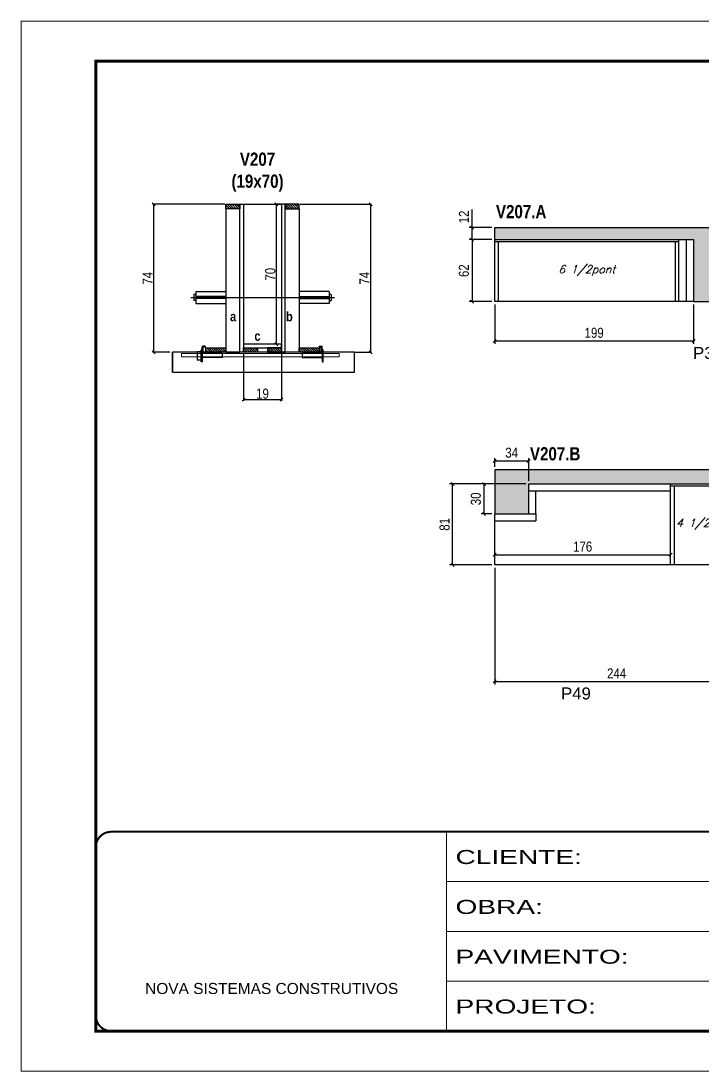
# Model space of a CAD drawing. Extents: x 3309 to 9590, y -2522 to 15424.
# Drawn here: x 4894 to 5576, y 4369 to 5419 of the extents above; entities that cross this region are included whole.
import ezdxf

# ---------------------------------------------------------------- set-up
doc = ezdxf.new("R2010")
doc.units = 0
for name, pattern in [('CONTINUO', [0]), ('DASHED', [0.75, 0.5, -0.25]), ('HIDDEN', [0.375, 0.25, -0.125])]:
    doc.linetypes.add(name, pattern=pattern)
for name, color, linetype in [('5', 5, 'Continuous'), ('barrote', 251, 'Continuous'), ('COTA', 241, 'Continuous'), ('detalhes', 4, 'Continuous'), ('NOMENCLATURA', 7, 'Continuous'), ('Painéis', 200, 'Continuous'), ('presilha', 1, 'Continuous'), ('SARR_2.2x10', 60, 'Continuous'), ('SARR_2.2x7', 40, 'Continuous'), ('SARR_3.5x7', 81, 'Continuous'), ('TENSOR', 3, 'Continuous'), ('texto', 7, 'Continuous')]:
    doc.layers.add(name, color=color, linetype=linetype)
for name, color, linetype, lineweight in [('CONCRETO', 251, 'Continuous', 25), ('Folhas', 255, 'Continuous', 9), ('SARRAFO DE PRESSAO', 251, 'DASHED', 9), ('SCO-___-LAJ', 2, 'Continuous', 0)]:
    doc.layers.add(name, color=color, linetype=linetype, lineweight=lineweight)
doc.styles.add('ARIAL', font='arial.ttf')
doc.styles.add('COTA TECNICA', font='techl___.ttf', dxfattribs={"height": 10})
doc.styles.add('COTA TECNICA 2X', font='techl___.ttf', dxfattribs={"height": 10})
doc.styles.add('Romans', font='romans.shx')
doc.styles.get("Standard").update_dxf_attribs({"font": 'arial.ttf'})
doc.styles.add('TECNICA', font='techb___.ttf', dxfattribs={"height": 10})
doc.styles.add('Tecnologia', font='')
doc.styles.get('Tecnologia').set_extended_font_data('Forgotten Futurist')
doc.dimstyles.new('PAINEL', dxfattribs={"dimtxt": 10, "dimasz": 3, "dimexe": 3, "dimexo": 3, "dimgap": 3, "dimtad": 1, "dimdec": 1, "dimzin": 12, "dimdsep": 46, "dimtxsty": 'COTA TECNICA', "dimblk1": 'OBLIQUE', "dimblk2": 'OBLIQUE', "dimsah": 1, "dimcen": 0.9, "dimclrd": 4, "dimclre": 4, "dimclrt": 240, "dimadec": 1, "dimazin": 3, "dimtfac": 1, "dimtdec": 1, "dimtmove": 0, "dimatfit": 3, "dimfxl": 1, "dimtolj": 1, "dimtzin": 12, "dimarcsym": 0})
doc.dimstyles.new('SECAO', dxfattribs={"dimscale": 0.333333, "dimtxt": 5, "dimasz": 9, "dimexe": 3, "dimexo": 3, "dimgap": 3, "dimtad": 1, "dimdec": 1, "dimlfac": 0.5, "dimzin": 12, "dimdsep": 46, "dimtxsty": 'COTA TECNICA 2X', "dimblk1": 'OBLIQUE', "dimblk2": 'OBLIQUE', "dimsah": 1, "dimcen": 0.9, "dimclrd": 4, "dimclre": 4, "dimclrt": 240, "dimadec": 1, "dimazin": 3, "dimtfac": 1, "dimtdec": 1, "dimtmove": 0, "dimatfit": 3, "dimfxl": 1, "dimtolj": 1, "dimtzin": 12, "dimarcsym": 0})
pattern_1 = [(135, (38352.5573, -118424.1891), (-1.122532015, -1.122532015), [])]
pattern_2 = [(50, (0, -25.3623), (5.46554, -0.4781726), [0.5715, -6.2865]), (355, (0, -25.3623), (-1.0573026, 5.7317054), [0.4572, -5.0292175]), (100.451445, (0.4555, -25.402), (4.4082374, 5.2535326), [0.4857003, -5.3427073]), (46.1842, (0, -23.838), (8.132371, -1.26127), [0.85725, -9.42975]), (96.63556, (0.678, -23.943), (7.122124, 7.422784), [0.728551, -8.014068]), (351.18415, (0, -23.838), (7.122124, 7.422784), [0.685799, -7.543792]), (21, (0.762, -24.2193), (4.5484317, -3.067956), [0.5715, -6.2865]), (326, (0.762, -24.2193), (1.854061, 5.525639), [0.4572, -5.0292]), (71.451445, (1.141, -24.475), (6.4024926, 2.457683), [0.4857003, -5.342698]), (37.5, (0, -25.3623), (0.0926581, 2.53665117), [0, -4.96824, 0, -5.1054, 0, -5.04825]), (7.5, (0, -25.3623), (2.0045899, 3.0054172), [0, -2.91084, 0, -4.85394, 0, -1.92405]), (327.5, (-1.6993, -25.3623), (4.06771786, -0.1718623), [0, -1.905, 0, -5.9436, 0, -7.8867]), (317.5, (-2.4613, -25.3623), (4.4438754, 0.7627947), [0, -2.4765, 0, -3.94716, 0, -5.6007])]

# ---------------------------------------------------------------- blocks, each defined once
blk = doc.blocks.new('9999999999')
at = {"color": 30, "linetype": 'CONTINUO'}
for p, q in [((98564.6, 34230.2), (98564.6, 34429.4)), ((98564.6, 34379.6), (99584, 34379.6)), ((98564.6, 34329.8), (99488, 34329.8)), ((98564.6, 34280), (99488, 34280))]:
    blk.add_line(p, q, dxfattribs=at)
at = {"color": 30, "linetype": 'CONTINUO', "const_width": 2}
blk.add_lwpolyline([(99584, 34230.2), (99584, 34414.4, 0.414214), (99569, 34429.4), (98229, 34429.4, 0.414214), (98214, 34414.4), (98214, 34245.2, 0.414214), (98229, 34230.2), (99584, 34230.2)], format="xyb", dxfattribs=at)
at = {"layer": 'Folhas'}
blk.add_lwpolyline([(98139, 34190.2), (99624, 34190.2), (99624, 35240.2), (98139, 35240.2)], close=True, dxfattribs=at)
at = {"layer": 'Folhas', "color": 30, "const_width": 3}
blk.add_lwpolyline([(98214, 34230.2), (99584, 34230.2), (99584, 35200.2), (98214, 35200.2)], close=True, dxfattribs=at)
at = {"color": 7, "linetype": 'Continuous', "ltscale": 5, "style": 'ARIAL'}
blk.add_text('NOVA SISTEMAS CONSTRUTIVOS', height=11.059, dxfattribs=at).set_placement((98263.2, 34267.2))
at = {"layer": 'Folhas', "color": 7, "style": 'Tecnologia', "width": 1.5}
for s, p in [('CLIENTE:', (98573.7, 34397.2)), ('OBRA:', (98573.7, 34347.3)), ('PAVIMENTO:', (98573.7, 34297.5)), ('PROJETO:', (98573.7, 34247.7))]:
    blk.add_text(s, height=14, dxfattribs=at).set_placement(p)
blk = doc.blocks.new('_Oblique')
at = {"color": 0, "linetype": 'ByBlock', "lineweight": -2}
blk.add_line((-0.5, -0.5), (0.5, 0.5), dxfattribs=at)
blk = doc.blocks.new('*D1072')
at = {"layer": 'COTA', "color": 4, "lineweight": -2, "transparency": 16777216}
for p, q in [((5117, 5087), (5117, 5039.5)), ((5155, 5087), (5155, 5039.5)), ((5155, 5040.5), (5117, 5040.5))]:
    blk.add_line(p, q, dxfattribs=at)
at = {"layer": 'Defpoints', "color": 0, "transparency": 16777216}
for p in [(5117, 5088), (5155, 5088), (5117, 5040.5)]:
    blk.add_point(p, dxfattribs=at)
at = {"layer": 'COTA', "color": 4, "lineweight": -2, "transparency": 16777216, "xscale": 3, "yscale": 3, "zscale": 3, "rotation": 180}
blk.add_blockref('_Oblique', (5117, 5040.5), dxfattribs=at)
at = {"layer": 'COTA', "color": 4, "lineweight": -2, "transparency": 16777216, "xscale": 3, "yscale": 3, "zscale": 3}
blk.add_blockref('_Oblique', (5155, 5040.5), dxfattribs=at)
at = {"layer": 'COTA', "color": 240, "transparency": 16777216, "insert": (5136, 5046.6), "char_height": 10, "attachment_point": 5, "style": 'COTA TECNICA 2X'}
blk.add_mtext('\\A1;19', dxfattribs=at)
blk = doc.blocks.new('PRESILHA METÁLICA 1')
at = {"layer": 'presilha'}
for p, q in [((7.5, 10.6), (7.5, 19.9)), ((12, 21), (8.6, 21)), ((9, 11.6), (9, 18.9)), ((12, 19.5), (9.6, 19.5)), ((12, 21), (12, 19.5)), ((0, 13), (6, 13)), ((0, 13), (0, 0)), ((6, 0), (0, 0)), ((6, 15.5), (7.5, 15.5)), ((6, -2.5), (6, 15.5)), ((6, 13), (6, 0)), ((7.5, 15.5), (7.5, -2.5)), ((37.5, 4.1), (7.5, 4.1)), ((37.5, 11), (9.6, 11)), ((37.5, 11), (37.5, 4.1)), ((7.5, -2.5), (6, -2.5))]:
    blk.add_line(p, q, dxfattribs=at)
for centre, radius, start, end in [((8.6, 19.9), 1.14, 90, 180), ((9.6, 18.9), 0.57, 90, 180), ((9.6, 11.6), 0.57, 180, 270)]:
    blk.add_arc(centre, radius, start, end, dxfattribs=at)
blk = doc.blocks.new('PRESILHA METÁLICA 2')
at = {"layer": 'presilha'}
for p, q in [((-5.2, 23.5), (-5.2, 22)), ((-5.2, 23.5), (-1.9, 23.5)), ((-5.2, 22), (-2.8, 22)), ((-2.2, 14.1), (-2.2, 21.4)), ((0.8, 18), (-0.8, 18)), ((-0.8, 18), (-0.8, 0)), ((-0.8, 14.6), (-0.8, 22.4)), ((0.8, 0), (0.8, 18)), ((-30.8, 13.5), (-30.8, 6.6)), ((-30.8, 13.5), (-2.8, 13.5)), ((-30.8, 6.6), (-0.8, 6.6)), ((-0.8, 0), (0.8, 0))]:
    blk.add_line(p, q, dxfattribs=at)
for centre, radius, start, end in [((-2.8, 21.4), 0.57, 0, 90), ((-1.9, 22.4), 1.14, 0, 90), ((-2.8, 14.1), 0.57, 270, 0)]:
    blk.add_arc(centre, radius, start, end, dxfattribs=at)
blk = doc.blocks.new('*D1073')
at = {"layer": 'COTA', "color": 4, "lineweight": -2, "transparency": 16777216}
for p, q in [((5173.6, 5236), (5245.1, 5236)), ((5244.1, 5236), (5244.1, 5088)), ((5228.8, 5088), (5245.1, 5088))]:
    blk.add_line(p, q, dxfattribs=at)
at = {"layer": 'Defpoints', "color": 0, "transparency": 16777216}
for p in [(5172.6, 5236), (5227.8, 5088), (5244.1, 5088)]:
    blk.add_point(p, dxfattribs=at)
at = {"layer": 'COTA', "color": 4, "lineweight": -2, "transparency": 16777216, "xscale": 3, "yscale": 3, "zscale": 3}
for p, rotation in [((5244.1, 5236), 90), ((5244.1, 5088), 270)]:
    blk.add_blockref('_Oblique', p, dxfattribs=dict(at, rotation=rotation))
at = {"layer": 'COTA', "color": 240, "transparency": 16777216, "insert": (5238, 5162), "char_height": 10, "attachment_point": 5, "rotation": 90, "style": 'COTA TECNICA 2X'}
blk.add_mtext('\\A1;74', dxfattribs=at)
blk = doc.blocks.new('*D1074')
at = {"layer": 'COTA', "color": 4, "lineweight": -2, "transparency": 16777216}
for p, q in [((5098.4, 5236), (5026.1, 5236)), ((5027.1, 5236), (5027.1, 5088)), ((5043.2, 5088), (5026.1, 5088))]:
    blk.add_line(p, q, dxfattribs=at)
at = {"layer": 'Defpoints', "color": 0, "transparency": 16777216}
for p in [(5099.4, 5236), (5027.1, 5088), (5044.2, 5088)]:
    blk.add_point(p, dxfattribs=at)
at = {"layer": 'COTA', "color": 4, "lineweight": -2, "transparency": 16777216, "xscale": 3, "yscale": 3, "zscale": 3}
for p, rotation in [((5027.1, 5236), 90), ((5027.1, 5088), 270)]:
    blk.add_blockref('_Oblique', p, dxfattribs=dict(at, rotation=rotation))
at = {"layer": 'COTA', "color": 240, "transparency": 16777216, "insert": (5021, 5162), "char_height": 10, "attachment_point": 5, "rotation": 90, "style": 'COTA TECNICA 2X'}
blk.add_mtext('\\A1;74', dxfattribs=at)
blk = doc.blocks.new('*D1075')
at = {"layer": 'COTA', "color": 4, "lineweight": -2, "transparency": 16777216}
for p, q in [((5154, 5236), (5148.9, 5236)), ((5149.9, 5096), (5149.9, 5236)), ((5154, 5096), (5148.9, 5096))]:
    blk.add_line(p, q, dxfattribs=at)
at = {"layer": 'Defpoints', "color": 0, "transparency": 16777216}
for p in [(5149.9, 5236), (5155, 5236), (5155, 5096)]:
    blk.add_point(p, dxfattribs=at)
at = {"layer": 'COTA', "color": 4, "lineweight": -2, "transparency": 16777216, "xscale": 3, "yscale": 3, "zscale": 3}
for p, rotation in [((5149.9, 5236), 90), ((5149.9, 5096), 270)]:
    blk.add_blockref('_Oblique', p, dxfattribs=dict(at, rotation=rotation))
at = {"layer": 'COTA', "color": 240, "transparency": 16777216, "insert": (5143.8, 5166), "char_height": 10, "attachment_point": 5, "rotation": 90, "style": 'COTA TECNICA 2X'}
blk.add_mtext('\\A1;70', dxfattribs=at)
blk = doc.blocks.new('*D1085')
at = {"layer": 'COTA', "color": 4, "lineweight": -2, "transparency": 16777216}
for p, q in [((5368.3, 5135.6), (5368.3, 5096.3)), ((5567.3, 5135.6), (5567.3, 5096.3)), ((5368.3, 5099.3), (5567.3, 5099.3))]:
    blk.add_line(p, q, dxfattribs=at)
at = {"layer": 'Defpoints', "color": 0, "transparency": 16777216}
for p in [(5368.3, 5138.6), (5567.3, 5138.6), (5567.3, 5099.3)]:
    blk.add_point(p, dxfattribs=at)
at = {"layer": 'COTA', "color": 4, "lineweight": -2, "transparency": 16777216, "xscale": 3, "yscale": 3, "zscale": 3, "rotation": 180}
blk.add_blockref('_Oblique', (5368.3, 5099.3), dxfattribs=at)
at = {"layer": 'COTA', "color": 4, "lineweight": -2, "transparency": 16777216, "xscale": 3, "yscale": 3, "zscale": 3}
blk.add_blockref('_Oblique', (5567.3, 5099.3), dxfattribs=at)
at = {"layer": 'COTA', "color": 240, "transparency": 16777216, "insert": (5467.8, 5107.4), "char_height": 10, "attachment_point": 5, "style": 'COTA TECNICA'}
blk.add_mtext('\\A1;199', dxfattribs=at)
blk = doc.blocks.new('*D1086')
at = {"layer": 'COTA', "color": 4, "lineweight": -2, "transparency": 16777216}
for p, q in [((5365.3, 5200.6), (5342.6, 5200.6)), ((5345.6, 5200.6), (5345.6, 5138.6)), ((5365.3, 5138.6), (5342.6, 5138.6))]:
    blk.add_line(p, q, dxfattribs=at)
at = {"layer": 'Defpoints', "color": 0, "transparency": 16777216}
for p in [(5368.3, 5200.6), (5345.6, 5138.6), (5368.3, 5138.6)]:
    blk.add_point(p, dxfattribs=at)
at = {"layer": 'COTA', "color": 4, "lineweight": -2, "transparency": 16777216, "xscale": 3, "yscale": 3, "zscale": 3}
for p, rotation in [((5345.6, 5200.6), 90), ((5345.6, 5138.6), 270)]:
    blk.add_blockref('_Oblique', p, dxfattribs=dict(at, rotation=rotation))
at = {"layer": 'COTA', "color": 240, "transparency": 16777216, "insert": (5337.5, 5169.6), "char_height": 10, "attachment_point": 5, "rotation": 90, "style": 'COTA TECNICA'}
blk.add_mtext('\\A1;62', dxfattribs=at)
blk = doc.blocks.new('*D1087')
at = {"layer": 'COTA', "color": 4, "lineweight": -2, "transparency": 16777216}
for p, q in [((5345.6, 5212.6), (5345.6, 5230.9)), ((5365.3, 5212.6), (5342.6, 5212.6)), ((5345.6, 5200.6), (5345.6, 5212.6)), ((5365.3, 5200.6), (5342.6, 5200.6))]:
    blk.add_line(p, q, dxfattribs=at)
at = {"layer": 'Defpoints', "color": 0, "transparency": 16777216}
for p in [(5345.6, 5212.6), (5368.3, 5212.6), (5368.3, 5200.6)]:
    blk.add_point(p, dxfattribs=at)
at = {"layer": 'COTA', "color": 4, "lineweight": -2, "transparency": 16777216, "xscale": 3, "yscale": 3, "zscale": 3}
for p, rotation in [((5345.6, 5212.6), 90), ((5345.6, 5200.6), 270)]:
    blk.add_blockref('_Oblique', p, dxfattribs=dict(at, rotation=rotation))
at = {"layer": 'COTA', "color": 240, "transparency": 16777216, "insert": (5337.5, 5223.3), "char_height": 10, "attachment_point": 5, "rotation": 90, "style": 'COTA TECNICA'}
blk.add_mtext('\\A1;12', dxfattribs=at)
blk = doc.blocks.new('*D1096')
at = {"layer": 'COTA', "color": 4, "lineweight": -2, "transparency": 16777216}
for p, q in [((5368.3, 4872.4), (5368.3, 4755.8)), ((5612.3, 4872.4), (5612.3, 4755.8)), ((5368.3, 4758.8), (5612.3, 4758.8))]:
    blk.add_line(p, q, dxfattribs=at)
at = {"layer": 'Defpoints', "color": 0, "transparency": 16777216}
for p in [(5368.3, 4875.4), (5612.3, 4875.4), (5612.3, 4758.8)]:
    blk.add_point(p, dxfattribs=at)
at = {"layer": 'COTA', "color": 4, "lineweight": -2, "transparency": 16777216, "xscale": 3, "yscale": 3, "zscale": 3, "rotation": 180}
blk.add_blockref('_Oblique', (5368.3, 4758.8), dxfattribs=at)
at = {"layer": 'COTA', "color": 4, "lineweight": -2, "transparency": 16777216, "xscale": 3, "yscale": 3, "zscale": 3}
blk.add_blockref('_Oblique', (5612.3, 4758.8), dxfattribs=at)
at = {"layer": 'COTA', "color": 240, "transparency": 16777216, "insert": (5490.3, 4766.9), "char_height": 10, "attachment_point": 5, "style": 'COTA TECNICA'}
blk.add_mtext('\\A1;244', dxfattribs=at)
blk = doc.blocks.new('*D1101')
at = {"layer": 'COTA', "color": 4, "lineweight": -2, "transparency": 16777216}
for p, q in [((5368.3, 4973.4), (5368.3, 4982.2)), ((5402.3, 4979.2), (5368.3, 4979.2)), ((5402.3, 4959.4), (5402.3, 4982.2))]:
    blk.add_line(p, q, dxfattribs=at)
at = {"layer": 'Defpoints', "color": 0, "transparency": 16777216}
for p in [(5368.3, 4979.2), (5368.3, 4970.4), (5402.3, 4956.4)]:
    blk.add_point(p, dxfattribs=at)
at = {"layer": 'COTA', "color": 4, "lineweight": -2, "transparency": 16777216, "xscale": 3, "yscale": 3, "zscale": 3, "rotation": 180}
blk.add_blockref('_Oblique', (5368.3, 4979.2), dxfattribs=at)
at = {"layer": 'COTA', "color": 4, "lineweight": -2, "transparency": 16777216, "xscale": 3, "yscale": 3, "zscale": 3}
blk.add_blockref('_Oblique', (5402.3, 4979.2), dxfattribs=at)
at = {"layer": 'COTA', "color": 240, "transparency": 16777216, "insert": (5385.3, 4987.5), "char_height": 10, "attachment_point": 5, "style": 'COTA TECNICA'}
blk.add_mtext('\\A1;34', dxfattribs=at)
blk = doc.blocks.new('*D1102')
at = {"layer": 'COTA', "color": 4, "lineweight": -2, "transparency": 16777216}
for p, q in [((5399.3, 4956.4), (5354.6, 4956.4)), ((5357.6, 4926.4), (5357.6, 4956.4)), ((5365.3, 4926.4), (5354.6, 4926.4))]:
    blk.add_line(p, q, dxfattribs=at)
at = {"layer": 'Defpoints', "color": 0, "transparency": 16777216}
for p in [(5357.6, 4956.4), (5402.3, 4956.4), (5368.3, 4926.4)]:
    blk.add_point(p, dxfattribs=at)
at = {"layer": 'COTA', "color": 4, "lineweight": -2, "transparency": 16777216, "xscale": 3, "yscale": 3, "zscale": 3}
for p, rotation in [((5357.6, 4956.4), 90), ((5357.6, 4926.4), 270)]:
    blk.add_blockref('_Oblique', p, dxfattribs=dict(at, rotation=rotation))
at = {"layer": 'COTA', "color": 240, "transparency": 16777216, "insert": (5349.4, 4941.4), "char_height": 10, "attachment_point": 5, "rotation": 90, "style": 'COTA TECNICA'}
blk.add_mtext('\\A1;30', dxfattribs=at)
blk = doc.blocks.new('*D1109')
at = {"layer": 'COTA', "color": 4, "lineweight": -2, "transparency": 16777216}
for p, q in [((5399.3, 4956.4), (5323.2, 4956.4)), ((5326.2, 4875.4), (5326.2, 4956.4)), ((5365.3, 4875.4), (5323.2, 4875.4))]:
    blk.add_line(p, q, dxfattribs=at)
at = {"layer": 'Defpoints', "color": 0, "transparency": 16777216}
for p in [(5326.2, 4956.4), (5402.3, 4956.4), (5368.3, 4875.4)]:
    blk.add_point(p, dxfattribs=at)
at = {"layer": 'COTA', "color": 4, "lineweight": -2, "transparency": 16777216, "xscale": 3, "yscale": 3, "zscale": 3}
for p, rotation in [((5326.2, 4956.4), 90), ((5326.2, 4875.4), 270)]:
    blk.add_blockref('_Oblique', p, dxfattribs=dict(at, rotation=rotation))
at = {"layer": 'COTA', "color": 240, "transparency": 16777216, "insert": (5318.2, 4915.9), "char_height": 10, "attachment_point": 5, "rotation": 90, "style": 'COTA TECNICA'}
blk.add_mtext('\\A1;81', dxfattribs=at)
blk = doc.blocks.new('*D1110')
at = {"layer": 'COTA', "color": 4, "lineweight": -2, "transparency": 16777216}
for p, q in [((5368.3, 4878.4), (5368.3, 4888.5)), ((5368.3, 4885.5), (5544.3, 4885.5)), ((5544.3, 4878.4), (5544.3, 4888.5))]:
    blk.add_line(p, q, dxfattribs=at)
at = {"layer": 'Defpoints', "color": 0, "transparency": 16777216}
for p in [(5544.3, 4885.5), (5368.3, 4875.4), (5544.3, 4875.4)]:
    blk.add_point(p, dxfattribs=at)
at = {"layer": 'COTA', "color": 4, "lineweight": -2, "transparency": 16777216, "xscale": 3, "yscale": 3, "zscale": 3, "rotation": 180}
blk.add_blockref('_Oblique', (5368.3, 4885.5), dxfattribs=at)
at = {"layer": 'COTA', "color": 4, "lineweight": -2, "transparency": 16777216, "xscale": 3, "yscale": 3, "zscale": 3}
blk.add_blockref('_Oblique', (5544.3, 4885.5), dxfattribs=at)
at = {"layer": 'COTA', "color": 240, "transparency": 16777216, "insert": (5456.3, 4893.6), "char_height": 10, "attachment_point": 5, "style": 'COTA TECNICA'}
blk.add_mtext('\\A1;176', dxfattribs=at)

msp = doc.modelspace()

# ---------------------------------------------------------------- hatches: boundary and pattern name
at = {"layer": 'COTA'}
h = msp.add_hatch(dxfattribs=at)
h.set_pattern_fill('AR-CONC', color=256, scale=0.03)
h.set_pattern_definition(pattern_2)
h.paths.add_polyline_path([(5597.32, 5200.6), (6169.82, 5200.6), (6169.82, 5212.6), (5597.32, 5212.6), (5368.32, 5212.6), (5368.32, 5200.6), (5567.32, 5200.6), (5567.32, 5138.6), (5597.32, 5138.6)])
h = msp.add_hatch(dxfattribs=at)
h.set_pattern_fill('AR-CONC', color=256, scale=0.03)
h.set_pattern_definition(pattern_2)
h.paths.add_polyline_path([(5839.82, 4926.43), (5866.82, 4926.43), (5866.82, 4970.43), (5368.32, 4970.43), (5368.32, 4926.43), (5402.32, 4926.43), (5402.32, 4956.43), (5839.82, 4956.43)])
at = {"layer": 'SARR_2.2x10'}
h = msp.add_hatch(dxfattribs=at)
h.set_pattern_fill('ANSI31', color=256, scale=0.5, angle=90)
h.set_pattern_definition([(135, (38272.9573, -118424.1891), (-1.122532015, -1.122532015), [])])
h.paths.add_polyline_path([(5079.42, 5092.38), (5079.42, 5087.98), (5099.42, 5087.98), (5099.42, 5092.38)])
h = msp.add_hatch(dxfattribs=at)
h.set_pattern_fill('ANSI31', color=256, scale=0.5, angle=90)
h.set_pattern_definition([(135, (38366.1573, -118424.1891), (-1.122532015, -1.122532015), [])])
h.paths.add_polyline_path([(5172.62, 5092.38), (5172.62, 5087.98), (5192.62, 5087.98), (5192.62, 5092.38)])
at = {"layer": 'SARR_2.2x7'}
h = msp.add_hatch(dxfattribs=at)
h.set_pattern_fill('ANSI31', color=256, scale=0.5, angle=90)
h.set_pattern_definition([(135, (38266.9573, -118280.5891), (-1.122532015, -1.122532015), [])])
h.paths.add_polyline_path([(5113.42, 5235.98), (5113.42, 5231.58), (5099.42, 5231.58), (5099.42, 5235.98)])
h = msp.add_hatch(dxfattribs=at)
h.set_pattern_fill('ANSI31', color=256, scale=0.5, angle=90)
h.set_pattern_definition([(135, (38286.9573, -118280.5891), (-1.122532015, -1.122532015), [])])
h.paths.add_polyline_path([(5158.62, 5235.98), (5158.62, 5231.58), (5172.62, 5231.58), (5172.62, 5235.98)])
h = msp.add_hatch(dxfattribs=at)
h.set_pattern_fill('ANSI31', color=256, scale=0.5, angle=90)
h.set_pattern_definition(pattern_1)
h.paths.add_polyline_path([(5131.02, 5087.98), (5131.02, 5092.38), (5117.02, 5092.38), (5117.02, 5087.98)])
h = msp.add_hatch(dxfattribs=at)
h.set_pattern_fill('ANSI31', color=256, scale=0.5, angle=90)
h.set_pattern_definition(pattern_1)
h.paths.add_polyline_path([(5141.02, 5092.38), (5141.02, 5087.98), (5155.02, 5087.98), (5155.02, 5092.38)])

# ---------------------------------------------------------------- linework, layer by layer
at = {"ltscale": 3}
for p, q in [((5067.42, 5145.71), (5067.42, 5139.71)), ((5069.42, 5145.71), (5067.42, 5145.71)), ((5069.42, 5148.71), (5069.42, 5136.71)), ((5069.42, 5148.71), (5099.42, 5148.71)), ((5202.62, 5148.71), (5172.62, 5148.71)), ((5202.62, 5148.71), (5202.62, 5136.71)), ((5204.62, 5145.71), (5202.62, 5145.71)), ((5204.62, 5145.71), (5204.62, 5139.71)), ((5069.42, 5139.71), (5067.42, 5139.71)), ((5099.42, 5143.71), (5069.42, 5143.71)), ((5099.42, 5141.71), (5069.42, 5141.71)), ((5069.42, 5136.71), (5099.42, 5136.71)), ((5172.62, 5143.71), (5202.62, 5143.71)), ((5172.62, 5141.71), (5202.62, 5141.71)), ((5202.62, 5136.71), (5172.62, 5136.71)), ((5202.62, 5139.71), (5204.62, 5139.71))]:
    msp.add_line(p, q, dxfattribs=at)
at = {"layer": 'barrote'}
msp.add_lwpolyline([(5045.96, 5067.98), (5227.88, 5067.98), (5227.88, 5087.98), (5045.96, 5087.98)], close=True, dxfattribs=at)
at = {"layer": 'CONCRETO', "linetype": 'Continuous'}
msp.add_line((5117.02, 5235.98), (5155.02, 5235.98), dxfattribs=at)
at = {"layer": 'COTA'}
for p, q in [((5368.32, 5200.6), (5368.32, 5212.6)), ((5368.32, 5212.6), (5597.32, 5212.6)), ((5567.32, 5138.6), (5597.32, 5138.6)), ((5866.82, 4970.43), (5368.32, 4970.43)), ((5368.32, 4970.43), (5368.32, 4926.43)), ((5402.32, 4926.43), (5409.32, 4926.43)), ((5409.32, 4926.43), (5409.32, 4919.43))]:
    msp.add_line(p, q, dxfattribs=at)
at = {"layer": 'detalhes', "color": 250}
msp.add_line((5045.96, 5067.98), (5045.96, 5087.98), dxfattribs=at)
at = {"layer": 'Painéis', "linetype": 'ByBlock'}
for p, q in [((5402.32, 4926.43), (5402.32, 4956.43)), ((5402.32, 4956.43), (5839.82, 4956.43)), ((5368.32, 4926.43), (5402.32, 4926.43)), ((5368.32, 4875.43), (5368.32, 4926.43)), ((5839.82, 4875.43), (5368.32, 4875.43))]:
    msp.add_line(p, q, dxfattribs=at)
at = {"layer": 'Painéis', "linetype": 'Continuous'}
for points in [[(5113.42, 5087.98), (5113.42, 5235.98), (5117.02, 5235.98), (5117.02, 5087.98)], [(5158.62, 5087.98), (5158.62, 5235.98), (5155.02, 5235.98), (5155.02, 5087.98)], [(5155.02, 5095.98), (5117.02, 5095.98), (5117.02, 5092.38), (5155.02, 5092.38)]]:
    msp.add_lwpolyline(points, close=True, dxfattribs=at)
at = {"layer": 'Painéis', "linetype": 'ByBlock'}
msp.add_lwpolyline([(5368.32, 5200.6), (5567.32, 5200.6), (5567.32, 5138.6), (5368.32, 5138.6)], close=True, dxfattribs=at)
at = {"layer": 'SARR_2.2x10'}
for points in [[(5079.42, 5092.38), (5099.42, 5092.38), (5099.42, 5087.98), (5079.42, 5087.98)], [(5172.62, 5092.38), (5192.62, 5092.38), (5192.62, 5087.98), (5172.62, 5087.98)]]:
    msp.add_lwpolyline(points, close=True, dxfattribs=at)
at = {"layer": 'SARR_2.2x7', "linetype": 'Continuous'}
for p, q in [((5552.32, 5198.4), (5368.32, 5198.4)), ((5560.32, 5138.6), (5560.32, 5200.6)), ((5402.32, 4949.43), (5544.32, 4949.43)), ((5409.32, 4926.43), (5409.32, 4949.43)), ((5612.32, 4954.23), (5544.32, 4954.23)), ((5368.32, 4919.43), (5409.32, 4919.43))]:
    msp.add_line(p, q, dxfattribs=at)
at = {"layer": 'SARR_2.2x7', "elevation": 0}
for points in [[(5099.42, 5235.98), (5113.42, 5235.98), (5113.42, 5231.58), (5099.42, 5231.58)], [(5172.62, 5235.98), (5158.62, 5235.98), (5158.62, 5231.58), (5172.62, 5231.58)]]:
    msp.add_lwpolyline(points, close=True, dxfattribs=at)
at = {"layer": 'SARR_2.2x7'}
for points in [[(5117.02, 5092.38), (5131.02, 5092.38), (5131.02, 5087.98), (5117.02, 5087.98)], [(5155.02, 5092.38), (5141.02, 5092.38), (5141.02, 5087.98), (5155.02, 5087.98)]]:
    msp.add_lwpolyline(points, close=True, dxfattribs=at)
at = {"layer": 'SARR_3.5x7'}
for p, q in [((5371.82, 5198.4), (5371.82, 5138.6)), ((5548.82, 5198.4), (5548.82, 5138.6)), ((5552.32, 5200.6), (5552.32, 5138.6)), ((5544.32, 4875.43), (5544.32, 4956.43)), ((5547.82, 4954.23), (5547.82, 4875.43))]:
    msp.add_line(p, q, dxfattribs=at)
for points in [[(5113.42, 5231.58), (5099.42, 5231.58), (5099.42, 5087.98), (5113.42, 5087.98)], [(5158.62, 5231.58), (5172.62, 5231.58), (5172.62, 5087.98), (5158.62, 5087.98)]]:
    msp.add_lwpolyline(points, close=True, dxfattribs=at)
at = {"layer": 'SCO-___-LAJ', "color": 1}
msp.add_lwpolyline([(5054.97, 5086.65), (5212.8, 5086.65), (5212.8, 5083.45), (5054.97, 5083.45)], close=True, dxfattribs=at)
at = {"layer": 'TENSOR', "linetype": 'HIDDEN', "ltscale": 0.5}
msp.add_line((5064.42, 5142.71), (5207.92, 5142.71), dxfattribs=at)

# ---------------------------------------------------------------- block references
at = {"layer": 'presilha', "xscale": 0.6666666666666666, "yscale": 0.6666666666666666, "zscale": 0.6666666666666666}
for name, p in [('PRESILHA METÁLICA 1', (5070.55, 5080.01)), ('PRESILHA METÁLICA 2', (5196.3, 5078.35))]:
    msp.add_blockref(name, p, dxfattribs=at)
at = {"layer": 'SARRAFO DE PRESSAO', "color": 6, "linetype": 'ByBlock'}
msp.add_blockref('9999999999', (-93244.61, -29820.95), dxfattribs=at)

# ---------------------------------------------------------------- texts
at = {"layer": '5', "linetype": 'Continuous'}
for s, p in [('P35', (5566.73, 5081.29)), ('P49', (5434.7, 4740.81))]:
    msp.add_text(s, height=12, rotation=0.00004, dxfattribs=at).set_placement(p)
at = {"layer": 'detalhes', "style": 'TECNICA'}
for s, p in [('a', (5103.54, 5118.96)), ('b', (5159.52, 5118.95)), ('c', (5127.91, 5099.45))]:
    msp.add_text(s, height=9.6, dxfattribs=at).set_placement(p)
at = {"layer": 'NOMENCLATURA', "style": 'TECNICA'}
for s, p in [('V207.A', (5369.56, 5222.06)), ('V207.B', (5403.56, 4979.89))]:
    msp.add_text(s, height=13.2, dxfattribs=at).set_placement(p)
at = {"layer": 'NOMENCLATURA', "insert": (5131.02, 5287.68), "char_height": 13.2, "attachment_point": 2, "style": 'TECNICA'}
msp.add_mtext_dynamic_manual_height_columns('V207\\P(19x70)', width=300.2766, gutter_width=1, heights=[0], dxfattribs=at)
at = {"layer": 'texto', "color": 2, "char_height": 8, "attachment_point": 5, "style": 'Romans'}
for s, insert in [('{\\Q19;\\C256;6 1/2pont}', (5460.32, 5169.6)), ('{\\Q19;\\C256;4 1/2pont}', (5578.32, 4915.93))]:
    msp.add_mtext(s, dxfattribs=dict(at, insert=insert))

# ---------------------------------------------------------------- dimensions: what is measured, and where the dimension line sits
at = {"layer": 'COTA'}
for base, p1, p2, dimstyle, picture, middle in [((5027.1, 5087.98, 0), (5099.42, 5235.98), (5044.21, 5087.98, 0), 'SECAO', '*D1074', (5021.03, 5161.98, 0)), ((5149.95, 5235.98), (5155.02, 5095.98), (5155.02, 5235.98), 'SECAO', '*D1075', (5143.84, 5165.98)), ((5244.07, 5087.98, 0), (5172.62, 5235.98), (5227.83, 5087.98, 0), 'SECAO', '*D1073', (5237.99, 5161.98, 0)), ((5345.6, 5212.6), (5368.32, 5200.6), (5368.32, 5212.6), 'PAINEL', '*D1087', (5337.54, 5223.26)), ((5345.6, 5138.6), (5368.32, 5200.6), (5368.32, 5138.6), 'PAINEL', '*D1086', (5337.5, 5169.6)), ((5326.25, 4956.43), (5368.32, 4875.43), (5402.32, 4956.43), 'PAINEL', '*D1109', (5318.15, 4915.93)), ((5357.64, 4956.43), (5368.32, 4926.43), (5402.32, 4956.43), 'PAINEL', '*D1102', (5349.42, 4941.43))]:
    dim = msp.add_linear_dim(base=base, p1=p1, p2=p2, angle=90, dimstyle=dimstyle, dxfattribs=at)
    dim.commit()
    dim.dimension.update_dxf_attribs({"geometry": picture, "text_midpoint": middle})
for base, p1, p2, picture, middle in [((5567.32, 5099.3), (5368.32, 5138.6), (5567.32, 5138.6), '*D1085', (5467.82, 5107.39)), ((5368.32, 4979.24), (5402.32, 4956.43), (5368.32, 4970.43), '*D1101', (5385.32, 4987.46)), ((5544.32, 4885.51), (5368.32, 4875.43), (5544.32, 4875.43), '*D1110', (5456.32, 4893.61)), ((5612.32, 4758.83), (5368.32, 4875.43), (5612.32, 4875.43), '*D1096', (5490.32, 4766.9))]:
    dim = msp.add_linear_dim(base=base, p1=p1, p2=p2, dimstyle='PAINEL', dxfattribs=at)
    dim.commit()
    dim.dimension.update_dxf_attribs({"geometry": picture, "text_midpoint": middle})
dim = msp.add_linear_dim(base=(5117.02, 5040.51), p1=(5155.02, 5087.98), p2=(5117.02, 5087.98), angle=180, dimstyle='SECAO', dxfattribs=at)
dim.commit()
dim.dimension.update_dxf_attribs({"geometry": '*D1072', "text_midpoint": (5136.02, 5040.51), "dimtype": 160})

doc.saveas('drawing.dxf')
